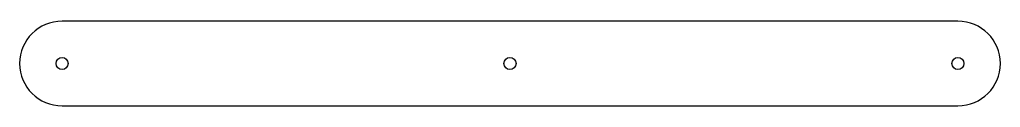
# Model space of a CAD drawing. Header units: millimetres. Extents: x 8 to 285, y 31 to 55.
import ezdxf

# ---------------------------------------------------------------- set-up
doc = ezdxf.new("R2010")
doc.units = ezdxf.units.MM

msp = doc.modelspace()

# ---------------------------------------------------------------- linework, layer by layer
at = {"color": 0}
msp.add_line((272.9, 55.39), (19.66, 55.39), dxfattribs=at)
msp.add_line((19.66, 31.39), (272.9, 31.39))
for centre in [(19.66, 43.39), (146.28, 43.39), (272.9, 43.39)]:
    msp.add_circle(centre, 1.7, dxfattribs=at)
for centre, start, end in [((19.66, 43.39), 90, 270), ((272.9, 43.39), 270, 90)]:
    msp.add_arc(centre, 12, start, end, dxfattribs=at)

doc.saveas('drawing.dxf')
